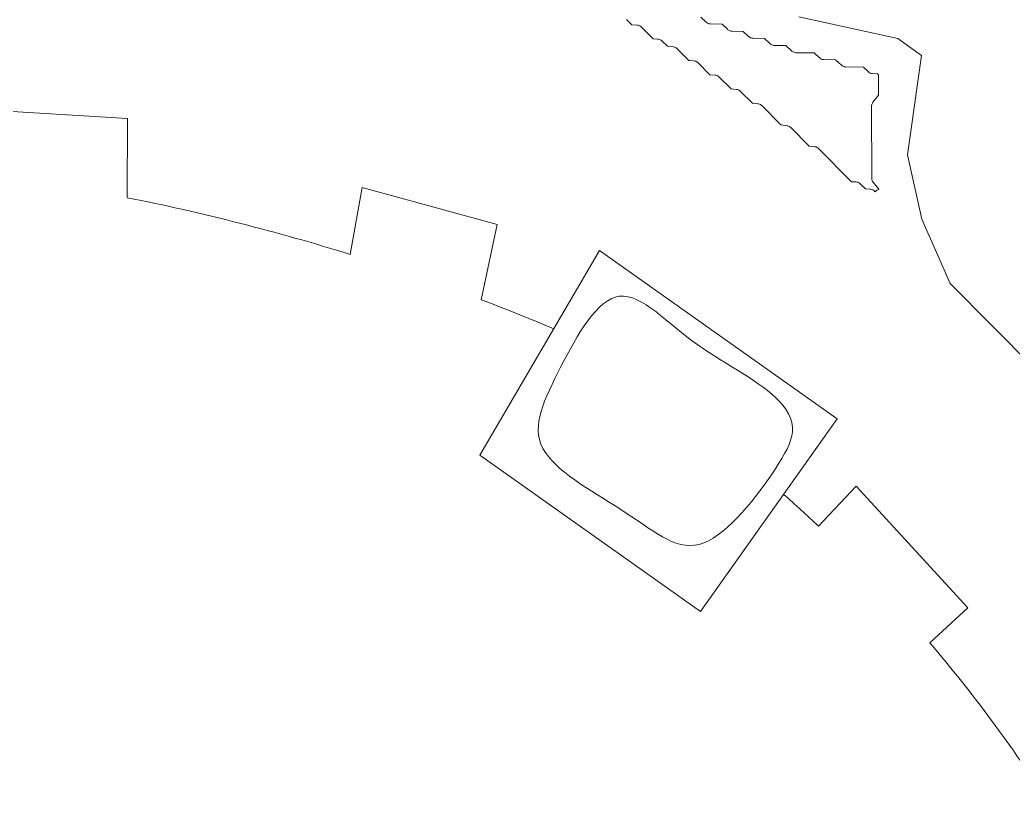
# Model space of a CAD drawing. Header units: inches. Extents: x 36 to 80.1, y 17.3 to 55.9.
# Drawn here: x 49.111 to 52.838, y 36.924 to 39.862 of the extents above; entities that cross this region are included whole.
import ezdxf

# ---------------------------------------------------------------- set-up
doc = ezdxf.new("R2010")
doc.units = ezdxf.units.IN
for name, color, linetype, lineweight in [('01_ORIGINAL_CAD', 7, 'Continuous', 20), ('02_APPROVED_PDF_OUTLINES', 7, 'Continuous', 15), ('04_APPROVED_PERIMETER', 7, 'Continuous', 15)]:
    doc.layers.add(name, color=color, linetype=linetype, lineweight=lineweight)

msp = doc.modelspace()

# ---------------------------------------------------------------- linework, layer by layer
at = {"layer": '01_ORIGINAL_CAD'}
for points in [[(49.0534, 39.2724), (49.0621, 39.5186), (49.5148, 39.4915), (49.5133, 39.1941)], [(50.3503, 38.9811), (50.3957, 39.232), (50.9015, 39.0933), (50.8421, 38.8111)], [(51.2858, 38.9961), (52.1779, 38.364), (51.6649, 37.64), (50.8365, 38.2269), (51.2858, 38.9961)], [(52.2493, 38.1107), (52.1082, 37.9605)], [(52.2493, 38.1107), (52.6681, 37.6537), (52.5252, 37.5228)]]:
    msp.add_lwpolyline(points, dxfattribs=at)
for centre, radius, start, end in [((47.8977, 31.0932), 8.2604, 72.72792, 78.72142), ((47.8977, 31.0932), 8.2604, 67.08551, 69.11803), ((48.3626, 33.9743), 5.4698, 46.7825, 48.644), ((48.3626, 33.9743), 5.4698, 32.6388, 40.4465)]:
    msp.add_arc(centre, radius, start, end, dxfattribs=at)
at = {"layer": '02_APPROVED_PDF_OUTLINES'}
msp.add_lwpolyline([(51.666, 39.8721), (51.686, 39.8531), (51.6883, 39.8512), (51.6909, 39.8495), (51.6936, 39.8482), (51.6966, 39.8472), (51.6996, 39.8465), (51.7026, 39.8463), (51.7456, 39.8454), (51.7656, 39.8264), (51.768, 39.8244), (51.7706, 39.8227), (51.7733, 39.8214), (51.7762, 39.8204), (51.7792, 39.8198), (51.7823, 39.8195), (51.8253, 39.8186), (51.8453, 39.7996), (51.8477, 39.7976), (51.8503, 39.7959), (51.853, 39.7946), (51.8559, 39.7936), (51.8589, 39.793), (51.862, 39.7927), (51.9049, 39.7918), (51.925, 39.7728), (51.9274, 39.7708), (51.9299, 39.7692), (51.9327, 39.7678), (51.9356, 39.7668), (51.9386, 39.7662), (51.9417, 39.7659), (51.9851, 39.765), (52.0081, 39.7446), (52.0105, 39.7427), (52.0131, 39.7412), (52.0158, 39.7399), (52.0187, 39.739), (52.0216, 39.7385), (52.0246, 39.7383), (52.091, 39.7381), (52.1109, 39.7193), (52.1133, 39.7173), (52.1158, 39.7156), (52.1186, 39.7143), (52.1215, 39.7133), (52.1245, 39.7127), (52.1276, 39.7124), (52.171, 39.7115), (52.194, 39.6911), (52.1964, 39.6892), (52.199, 39.6876), (52.2017, 39.6864), (52.2046, 39.6855), (52.2076, 39.685), (52.2106, 39.6848), (52.2766, 39.6846), (52.2938, 39.6675), (52.2964, 39.6652), (52.2993, 39.6634), (52.3025, 39.6619), (52.3058, 39.6609), (52.3092, 39.6604), (52.3288, 39.6586), (52.333, 39.6544), (52.3331, 39.5785), (52.3121, 39.5523), (52.3102, 39.5495), (52.3087, 39.5465), (52.3075, 39.5433), (52.3069, 39.54), (52.3066, 39.5366), (52.3072, 39.2682), (52.3074, 39.2648), (52.3081, 39.2615), (52.3092, 39.2583), (52.3108, 39.2553), (52.3127, 39.2526), (52.3338, 39.2264), (52.3338, 39.2253), (52.3331, 39.2252), (52.33, 39.2238), (52.3271, 39.222), (52.3244, 39.2199), (52.3207, 39.2164), (52.317, 39.2199), (52.3143, 39.2221), (52.3112, 39.2239), (52.308, 39.2253), (52.3046, 39.2262), (52.3011, 39.2266), (52.2843, 39.2273), (52.264, 39.2465), (52.2613, 39.2488), (52.2582, 39.2506), (52.2549, 39.252), (52.2515, 39.2529), (52.2479, 39.2534), (52.2316, 39.2541), (52.1077, 39.3787), (52.105, 39.381), (52.1021, 39.3829), (52.0989, 39.3844), (52.0956, 39.3854), (52.0921, 39.386), (52.0726, 39.3877), (52.0036, 39.4572), (52.0012, 39.4594), (51.9985, 39.4612), (51.9956, 39.4626), (51.9926, 39.4637), (51.9894, 39.4644), (51.9667, 39.4676), (51.895, 39.5396), (51.8923, 39.5419), (51.8894, 39.5438), (51.8863, 39.5453), (51.8829, 39.5463), (51.8795, 39.5468), (51.8599, 39.5486), (51.8152, 39.5932), (51.8126, 39.5955), (51.8097, 39.5974), (51.8065, 39.5989), (51.8032, 39.5999), (51.7997, 39.6005), (51.7801, 39.6022), (51.7355, 39.6469), (51.7328, 39.6491), (51.7299, 39.651), (51.7268, 39.6525), (51.7234, 39.6535), (51.72, 39.6541), (51.7004, 39.6558), (51.6557, 39.7005), (51.6531, 39.7028), (51.6502, 39.7047), (51.647, 39.7061), (51.6437, 39.7072), (51.6403, 39.7077), (51.6206, 39.7094), (51.576, 39.7541), (51.5734, 39.7564), (51.5705, 39.7583), (51.5673, 39.7598), (51.564, 39.7608), (51.5605, 39.7613), (51.5405, 39.7631), (51.5198, 39.7828), (51.517, 39.785), (51.514, 39.7869), (51.5107, 39.7883), (51.5072, 39.7892), (51.5037, 39.7896), (51.4873, 39.7903), (51.4431, 39.8345), (51.4405, 39.8368), (51.4376, 39.8387), (51.4344, 39.8402), (51.4311, 39.8412), (51.4277, 39.8417), (51.4077, 39.8435), (51.3869, 39.8632)], dxfattribs=at)
msp.add_open_spline([(51.3441, 38.8204), (51.4298, 38.8471), (51.5208, 38.7403), (51.6348, 38.6558), (51.7429, 38.5756), (51.8717, 38.5154), (51.9475, 38.4428), (51.9878, 38.4042), (52.0131, 38.3621), (52.0095, 38.3153), (52.0062, 38.2739), (51.9804, 38.2289), (51.9471, 38.1781), (51.8754, 38.0689), (51.7692, 37.9333), (51.6775, 37.898), (51.5817, 37.8611), (51.5017, 37.9338), (51.3865, 38.0096), (51.2773, 38.0816), (51.1364, 38.1562), (51.0829, 38.2367), (51.0261, 38.3222), (51.0678, 38.4142), (51.1299, 38.5377), (51.1879, 38.6528), (51.2637, 38.7953), (51.3441, 38.8204)], degree=3, knots=[0, 0, 0, 0, 0.129206, 0.129206, 0.129206, 0.251716, 0.251716, 0.251716, 0.316733, 0.316733, 0.316733, 0.374079, 0.374079, 0.374079, 0.497412, 0.497412, 0.497412, 0.626385, 0.626385, 0.626385, 0.748774, 0.748774, 0.748774, 0.878789, 0.878789, 0.878789, 1, 1, 1, 1], dxfattribs=at)
at = {"layer": '04_APPROVED_PERIMETER'}
msp.add_lwpolyline([(55.4908, 39.9205), (55.4902, 39.7777), (55.5445, 39.6139), (55.6498, 39.4648), (55.0489, 39.0438), (54.3328, 38.6943), (53.8288, 38.5329), (53.2985, 38.4776), (53.2631, 38.4398), (53.2631, 38.2641), (53.2251, 38.2435), (52.6018, 38.8721), (52.4952, 39.1135), (52.4416, 39.3551), (52.4937, 39.7276), (52.405, 39.7921), (52.0337, 39.8735)], dxfattribs=at)

doc.saveas('drawing.dxf')
